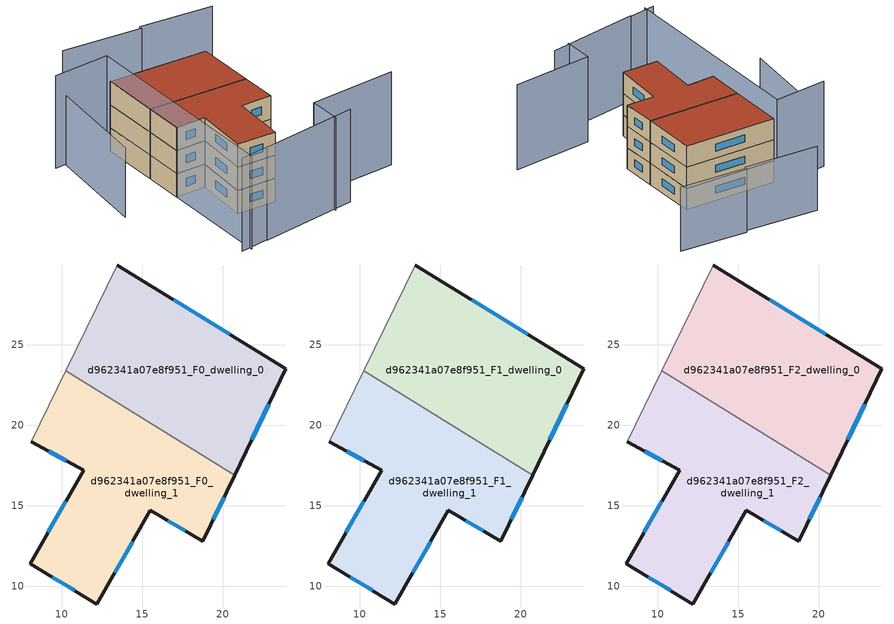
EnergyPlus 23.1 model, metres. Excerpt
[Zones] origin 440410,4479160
d962341a07e8f951_F0_dwelling_0
 floor ground (EU_floor_Construction): 23.93,23.49 20.75,16.89 10.25,23.36 13.45,29.94 z0
 wall outside (EU_wall_Construction): 20.75,16.89 23.93,23.49 13.45,29.94 z0:3
 wall adiabatic (EU_wall_Construction): 13.45,29.94 10.25,23.36 z0:3
 wall to d962341a07e8f951_F0_dwelling_1 (EU_wall_Construction): 10.25,23.36 20.75,16.89 z0:3
 window (EU_Window_Construction): 20.43,25.65 16.96,27.79 / 21.81,19.1 22.87,21.28 z1:2
d962341a07e8f951_F0_dwelling_1
 floor ground (EU_floor_Construction): 20.75,16.89 18.77,12.79 15.52,14.72 12.19,8.89 8.04,11.4 11.38,17.21 8.12,18.97 10.25,23.36 z0
 wall outside (EU_wall_Construction): 8.12,18.97 11.38,17.21 8.04,11.4 12.19,8.89 15.52,14.72 18.77,12.79 20.75,16.89 z0:3
 wall adiabatic (EU_wall_Construction): 10.25,23.36 8.12,18.97 z0:3
 window (EU_Window_Construction): 16.61,14.07 17.68,13.44 / 13.3,10.84 14.41,12.77 / 9.43,10.56 10.8,9.73 / 10.26,15.27 9.16,13.34 / 9.21,18.38 10.29,17.8 / 19.43,14.16 20.09,15.52 z1:2
d962341a07e8f951_F1_dwelling_0
 floor to d962341a07e8f951_F0_dwelling_0 (EU_floor_Construction): 23.93,23.49 20.75,16.89 10.25,23.36 13.45,29.94 z3
 wall outside (EU_wall_Construction): 20.75,16.89 23.93,23.49 13.45,29.94 z3:6
 wall adiabatic (EU_wall_Construction): 13.45,29.94 10.25,23.36 z3:6
 wall to d962341a07e8f951_F1_dwelling_1 (EU_wall_Construction): 10.25,23.36 20.75,16.89 z3:6
 window (EU_Window_Construction): 20.43,25.65 16.96,27.79 / 21.81,19.1 22.87,21.28 z4:5
d962341a07e8f951_F1_dwelling_1
 floor to d962341a07e8f951_F0_dwelling_1 (EU_floor_Construction): 20.75,16.89 18.77,12.79 15.52,14.72 12.19,8.89 8.04,11.4 11.38,17.21 8.12,18.97 10.25,23.36 z3
 wall outside (EU_wall_Construction): 8.12,18.97 11.38,17.21 8.04,11.4 12.19,8.89 15.52,14.72 18.77,12.79 20.75,16.89 z3:6
 wall adiabatic (EU_wall_Construction): 10.25,23.36 8.12,18.97 z3:6
 window (EU_Window_Construction): 16.61,14.07 17.68,13.44 / 13.3,10.84 14.41,12.77 / 9.43,10.56 10.8,9.73 / 10.26,15.27 9.16,13.34 / 9.21,18.38 10.29,17.8 / 19.43,14.16 20.09,15.52 z4:5
d962341a07e8f951_F2_dwelling_0
 floor to d962341a07e8f951_F1_dwelling_0 (EU_floor_Construction): 23.93,23.49 20.75,16.89 10.25,23.36 13.45,29.94 z6
 wall outside (EU_wall_Construction): 20.75,16.89 23.93,23.49 13.45,29.94 z6:9
 wall adiabatic (EU_wall_Construction): 13.45,29.94 10.25,23.36 z6:9
 wall to d962341a07e8f951_F2_dwelling_1 (EU_wall_Construction): 10.25,23.36 20.75,16.89 z6:9
 window (EU_Window_Construction): 20.43,25.65 16.96,27.79 / 21.81,19.1 22.87,21.28 z7:8
 roof outside (EU_roof_Construction): 20.75,16.89 23.93,23.49 13.45,29.94 10.25,23.36 z9
d962341a07e8f951_F2_dwelling_1
 floor to d962341a07e8f951_F1_dwelling_1 (EU_floor_Construction): 20.75,16.89 18.77,12.79 15.52,14.72 12.19,8.89 8.04,11.4 11.38,17.21 8.12,18.97 10.25,23.36 z6
 wall outside (EU_wall_Construction): 8.12,18.97 11.38,17.21 8.04,11.4 12.19,8.89 15.52,14.72 18.77,12.79 20.75,16.89 z6:9
 wall adiabatic (EU_wall_Construction): 10.25,23.36 8.12,18.97 z6:9
 window (EU_Window_Construction): 16.61,14.07 17.68,13.44 / 13.3,10.84 14.41,12.77 / 9.43,10.56 10.8,9.73 / 10.26,15.27 9.16,13.34 / 9.21,18.38 10.29,17.8 / 19.43,14.16 20.09,15.52 z7:8
 roof outside (EU_roof_Construction): 18.77,12.79 20.75,16.89 10.25,23.36 8.12,18.97 11.38,17.21 8.04,11.4 12.19,8.89 15.52,14.72 z9
shading: 4.55,5.97 15.91,1.48 / 1.27,7.38 4.59,6.07 / 13.61,2.12 15.34,5.71 / 15.34,5.71 24.99,1.06 / 7.44,33.64 13.76,30.57 / 13.76,30.57 2.12,6.64 z0:12; 8.57,32.93 1.76,22.15 / 32.75,27.19 25.21,32.3 / 25,31.99 16.82,37.54 z0:9
[Building]
EU S2 Campaign: North Axis=0; Terrain=City; Solar Distribution=FullExterior
[Site:Location]
Madrid: Latitude=40.5; Longitude=-3.5; Time Zone=1; Elevation=609
[SizingPeriod:WeatherFileDays]
AnnualSizingPeriod: Begin Month=1; Begin Day of Month=1; End Month=12; End Day of Month=31; Day of Week for Start Day=Monday; Use Weather File Daylight Saving Period=No; Use Weather File Rain and Snow Indicators=No
[MATERIAL]
EU_InternalMass_Material: Roughness=MediumRough; Thickness=0.1; Conductivity=1; Density=1800; Specific Heat=900; Thermal Absorptance=0.9; Solar Absorptance=0.7; Visible Absorptance=0.7
[MATERIAL:NOMASS] Roughness=MediumRough; Thermal Absorptance=0.9; Solar Absorptance=0.7; Visible Absorptance=0.7
Name | Thermal Resistance
EU_wall_NoMass | 0.459673
EU_roof_NoMass | 0.495815
EU_floor_NoMass | 0.788942
[WINDOWMATERIAL:SIMPLEGLAZINGSYSTEM]
EU_Window_SimpleGlazing: UFactor=4.26103; Solar Heat Gain Coefficient=0.85; Visible Transmittance=0.85
[CONSTRUCTION]
EU_wall_Construction: EU_wall_NoMass
EU_roof_Construction: EU_roof_NoMass
EU_floor_Construction: EU_floor_NoMass
EU_InternalMass_Construction: EU_InternalMass_Material
EU_Window_Construction: EU_Window_SimpleGlazing
[ZONE] Type=1; Multiplier=1; Ceiling Height=autocalculate; Floor Area=autocalculate; Part of Total Floor Area=Yes
Name | Volume
d962341a07e8f951_F0_dwelling_0; d962341a07e8f951_F1_dwelling_0; d962341a07e8f951_F2_dwelling_0 | 269.144
d962341a07e8f951_F0_dwelling_1 | 269.151
d962341a07e8f951_F1_dwelling_1; d962341a07e8f951_F2_dwelling_1 | 269.152
[INTERNALMASS] Construction=EU_InternalMass_Construction
Name | Zone or ZoneList | Surface Area
d962341a07e8f951_F0_dwelling_0_EU_InternalMass | d962341a07e8f951_F0_dwelling_0 | 89.7147
d962341a07e8f951_F0_dwelling_1_EU_InternalMass | d962341a07e8f951_F0_dwelling_1 | 89.7173
d962341a07e8f951_F1_dwelling_0_EU_InternalMass | d962341a07e8f951_F1_dwelling_0 | 89.7147
d962341a07e8f951_F1_dwelling_1_EU_InternalMass | d962341a07e8f951_F1_dwelling_1 | 89.7173
d962341a07e8f951_F2_dwelling_0_EU_InternalMass | d962341a07e8f951_F2_dwelling_0 | 89.7147
d962341a07e8f951_F2_dwelling_1_EU_InternalMass | d962341a07e8f951_F2_dwelling_1 | 89.7173
[OTHEREQUIPMENT] Fuel Type=Electricity; Design Level Calculation Method=Watts/Area; Power per Zone Floor Area=1; Fraction Latent=0; Fraction Radiant=0; Fraction Lost=0; Carbon Dioxide Generation Rate=0; EndUse Subcategory=EU_Step8_InternalGains
Name | Zone or ZoneList or Space or SpaceList | Schedule
EU_Step8_InternalGain_d962341a07e8f951_F0_dwelling_0_f000 | d962341a07e8f951_F0_dwelling_0 | EU_Step8_GainSchedule_d962341a07e8f951_F0_dwelling_0_f000
EU_Step8_InternalGain_d962341a07e8f951_F0_dwelling_1_f000 | d962341a07e8f951_F0_dwelling_1 | EU_Step8_GainSchedule_d962341a07e8f951_F0_dwelling_1_f000
EU_Step8_InternalGain_d962341a07e8f951_F1_dwelling_0_f000 | d962341a07e8f951_F1_dwelling_0 | EU_Step8_GainSchedule_d962341a07e8f951_F1_dwelling_0_f000
EU_Step8_InternalGain_d962341a07e8f951_F1_dwelling_1_f000 | d962341a07e8f951_F1_dwelling_1 | EU_Step8_GainSchedule_d962341a07e8f951_F1_dwelling_1_f000
EU_Step8_InternalGain_d962341a07e8f951_F2_dwelling_0_f000 | d962341a07e8f951_F2_dwelling_0 | EU_Step8_GainSchedule_d962341a07e8f951_F2_dwelling_0_f000
EU_Step8_InternalGain_d962341a07e8f951_F2_dwelling_1_f000 | d962341a07e8f951_F2_dwelling_1 | EU_Step8_GainSchedule_d962341a07e8f951_F2_dwelling_1_f000
[ZONEVENTILATION:DESIGNFLOWRATE] Schedule=EU_AlwaysOn; Design Flow Rate Calculation Method=AirChanges/Hour; Air Changes per Hour=0.719161; Ventilation Type=Natural; Fan Pressure Rise=0; Fan Total Efficiency=1; Constant Term Coefficient=1; Temperature Term Coefficient=0; Velocity Term Coefficient=0; Velocity Squared Term Coefficient=0; Minimum Indoor Temperature=-100; Maximum Indoor Temperature=100; Delta Temperature=-100; Minimum Outdoor Temperature=-100; Maximum Outdoor Temperature=100; Maximum Wind Speed=40
Name | Zone or ZoneList or Space or SpaceList
EU_ConstantAir_d962341a07e8f951_F0_dwelling_0 | d962341a07e8f951_F0_dwelling_0
EU_ConstantAir_d962341a07e8f951_F0_dwelling_1 | d962341a07e8f951_F0_dwelling_1
EU_ConstantAir_d962341a07e8f951_F1_dwelling_0 | d962341a07e8f951_F1_dwelling_0
EU_ConstantAir_d962341a07e8f951_F1_dwelling_1 | d962341a07e8f951_F1_dwelling_1
EU_ConstantAir_d962341a07e8f951_F2_dwelling_0 | d962341a07e8f951_F2_dwelling_0
EU_ConstantAir_d962341a07e8f951_F2_dwelling_1 | d962341a07e8f951_F2_dwelling_1
[HVACTEMPLATE:THERMOSTAT] Constant Heating Setpoint=20; Constant Cooling Setpoint=50
EU_HeatOnly_d962341a07e8f951_F0_dwelling_0; EU_HeatOnly_d962341a07e8f951_F0_dwelling_1; EU_HeatOnly_d962341a07e8f951_F1_dwelling_0; EU_HeatOnly_d962341a07e8f951_F1_dwelling_1; EU_HeatOnly_d962341a07e8f951_F2_dwelling_0; EU_HeatOnly_d962341a07e8f951_F2_dwelling_1
[HVACTEMPLATE:ZONE:IDEALLOADSAIRSYSTEM] System Availability Schedule=EU_AlwaysOn; Maximum Heating Supply Air Temperature=50; Minimum Cooling Supply Air Temperature=13; Maximum Heating Supply Air Humidity Ratio=0.0156; Minimum Cooling Supply Air Humidity Ratio=0.0077; Heating Limit=NoLimit; Cooling Limit=NoLimit; Heating Availability Schedule=EU_AlwaysOn; Cooling Availability Schedule=EU_CoolingOff; Dehumidification Control Type=ConstantSensibleHeatRatio; Cooling Sensible Heat Ratio=0.7; Dehumidification Setpoint=60; Humidification Control Type=None; Humidification Setpoint=30; Outdoor Air Method=None; Outdoor Air Flow Rate per Person=0.00944; Outdoor Air Flow Rate per Zone Floor Area=0; Outdoor Air Flow Rate per Zone=0; Demand Controlled Ventilation Type=None; Outdoor Air Economizer Type=NoEconomizer; Heat Recovery Type=None; Sensible Heat Recovery Effectiveness=0.7; Latent Heat Recovery Effectiveness=0.65
Name | Template Thermostat
d962341a07e8f951_F0_dwelling_0 | EU_HeatOnly_d962341a07e8f951_F0_dwelling_0
d962341a07e8f951_F0_dwelling_1 | EU_HeatOnly_d962341a07e8f951_F0_dwelling_1
d962341a07e8f951_F1_dwelling_0 | EU_HeatOnly_d962341a07e8f951_F1_dwelling_0
d962341a07e8f951_F1_dwelling_1 | EU_HeatOnly_d962341a07e8f951_F1_dwelling_1
d962341a07e8f951_F2_dwelling_0 | EU_HeatOnly_d962341a07e8f951_F2_dwelling_0
d962341a07e8f951_F2_dwelling_1 | EU_HeatOnly_d962341a07e8f951_F2_dwelling_1
[SIZING:ZONE] Zone Cooling Design Supply Air Temperature Input Method=SupplyAirTemperature; Zone Cooling Design Supply Air Temperature=13; Zone Heating Design Supply Air Temperature Input Method=SupplyAirTemperature; Zone Heating Design Supply Air Temperature=50; Zone Cooling Design Supply Air Humidity Ratio=0.008; Zone Heating Design Supply Air Humidity Ratio=0.008; Cooling Design Air Flow Method=DesignDay; Cooling Design Air Flow Rate=0; Cooling Minimum Air Flow per Zone Floor Area=0.000762; Cooling Minimum Air Flow=0; Cooling Minimum Air Flow Fraction=0.2; Heating Design Air Flow Method=DesignDay; Heating Design Air Flow Rate=0; Heating Maximum Air Flow per Zone Floor Area=0.002032; Heating Maximum Air Flow=0.141576; Heating Maximum Air Flow Fraction=0.3; Account for Dedicated Outdoor Air System=No; Dedicated Outdoor Air System Control Strategy=NeutralSupplyAir; Dedicated Outdoor Air Low Setpoint Temperature for Design=autosize; Dedicated Outdoor Air High Setpoint Temperature for Design=autosize; Zone Load Sizing Method=Sensible Load Only No Latent Load; Zone Latent Cooling Design Supply Air Humidity Ratio Input Method=HumidityRatioDifference; Zone Cooling Design Supply Air Humidity Ratio Difference=0.005; Zone Latent Heating Design Supply Air Humidity Ratio Input Method=HumidityRatioDifference; Zone Humidification Design Supply Air Humidity Ratio Difference=0.005
d962341a07e8f951_F0_dwelling_0; d962341a07e8f951_F0_dwelling_1; d962341a07e8f951_F1_dwelling_0; d962341a07e8f951_F1_dwelling_1; d962341a07e8f951_F2_dwelling_0; d962341a07e8f951_F2_dwelling_1
[SCHEDULE:CONSTANT]
Name | Hourly Value
EU_AlwaysOn | 1
EU_CoolingOff | 0
[SCHEDULE:FILE] Column Number=1; Rows to Skip at Top=0; Number of Hours of Data=8760; Column Separator=Comma; Interpolate to Timestep=No; Minutes per Item=60; Adjust Schedule for Daylight Savings=Yes
Name | File
EU_Step8_GainSchedule_d962341a07e8f951_F0_dwelling_0_f000 | ../../schedules/d962341a07e8f951/d962341a07e8f951_F0_dwelling_0_f000_gain.csv
EU_Step8_GainSchedule_d962341a07e8f951_F0_dwelling_1_f000 | ../../schedules/d962341a07e8f951/d962341a07e8f951_F0_dwelling_1_f000_gain.csv
EU_Step8_GainSchedule_d962341a07e8f951_F1_dwelling_0_f000 | ../../schedules/d962341a07e8f951/d962341a07e8f951_F1_dwelling_0_f000_gain.csv
EU_Step8_GainSchedule_d962341a07e8f951_F1_dwelling_1_f000 | ../../schedules/d962341a07e8f951/d962341a07e8f951_F1_dwelling_1_f000_gain.csv
EU_Step8_GainSchedule_d962341a07e8f951_F2_dwelling_0_f000 | ../../schedules/d962341a07e8f951/d962341a07e8f951_F2_dwelling_0_f000_gain.csv
EU_Step8_GainSchedule_d962341a07e8f951_F2_dwelling_1_f000 | ../../schedules/d962341a07e8f951/d962341a07e8f951_F2_dwelling_1_f000_gain.csv
